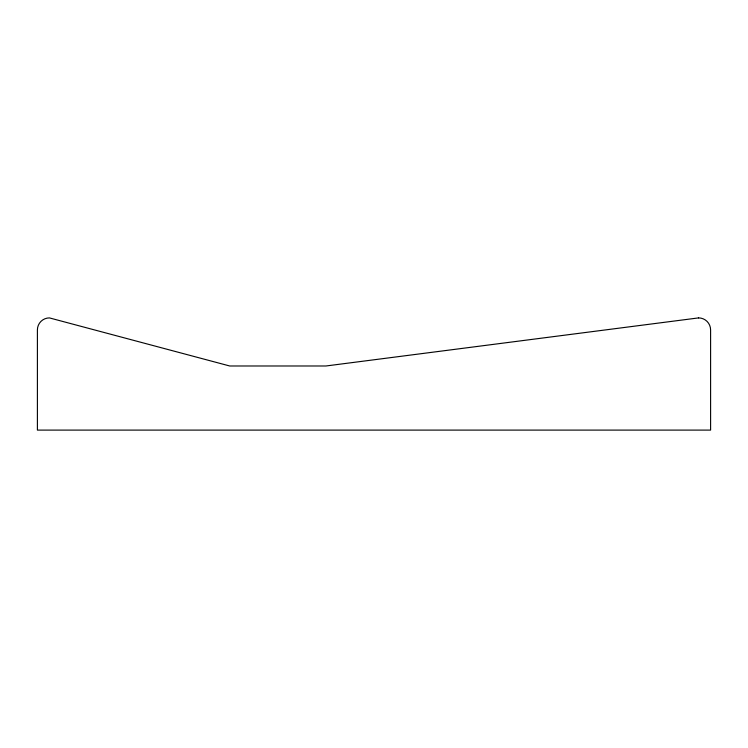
<?xml version="1.0" encoding="UTF-8"?>
<svg xmlns="http://www.w3.org/2000/svg" width="748" height="748" viewBox="0 0 748 748"><rect width="100%" height="100%" fill="white"/><g stroke="black" fill="none" stroke-linecap="round" stroke-linejoin="round"><path stroke-width="1.12" d="M698.576 317.9L325.913 365.987L229.739 365.987L49.424 317.9A12.024 12.024 0 0 0 37.4 329.924L37.4 430.1L710.6 430.1L710.6 329.924A12.024 12.024 0 0 0 698.576 317.9"/></g></svg>
